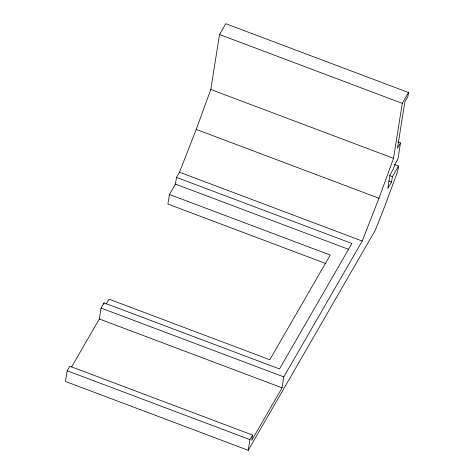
<?xml version="1.0" encoding="UTF-8"?>
<svg xmlns="http://www.w3.org/2000/svg" width="474" height="474" viewBox="0 0 474 474"><rect width="100%" height="100%" fill="white"/><g stroke="black" fill="none" stroke-linecap="round" stroke-linejoin="round"><path stroke-width="0.71" d="M325.952 263.597L167.903 204.057L169.431 194.47L175.427 184.084L176.494 177.4L179.492 172.21L196.224 129.408L210.782 89.479L219.539 34.507L225.778 23.7L408.523 92.543L402.278 103.35L393.527 158.316L378.969 198.251L362.231 241.047L283.796 376.901L282.06 387.821L251.694 440.411L252.547 435.061L69.808 366.218L67.184 370.763L65.477 381.457L248.222 450.3L375.367 230.08L383.057 210.764L397.692 171.392L398.545 166.042L394.392 164.478M71.544 367.077L99.315 318.978L101.057 308.059L104.055 302.868L279.488 368.956L351.921 243.488L176.494 177.4M103.842 304.201L104.055 302.868M248.222 450.3L249.922 439.605L252.547 435.061M397.751 141.898L400.494 142.929L397.905 159.169L395.192 163.874L393.171 169.307L389.984 174.829L387.803 188.516L391.554 182.022L392.407 176.678L398.545 166.042M408.523 92.543L407.883 96.536L404.873 101.756L397.485 148.149L400.494 142.929M106.164 304.053L108.984 299.159L269.801 359.742L330.242 255.053L169.431 194.47M219.539 34.507L402.278 103.35M210.782 89.479L393.527 158.316M389.634 175.635L392.407 176.678M388.787 180.979L391.554 182.022M196.224 129.408L378.969 198.251M179.492 172.21L362.231 241.047M175.427 184.084L348.787 249.389M101.057 308.059L283.796 376.901M99.315 318.978L282.06 387.821M67.184 370.763L249.922 439.605"/></g></svg>
